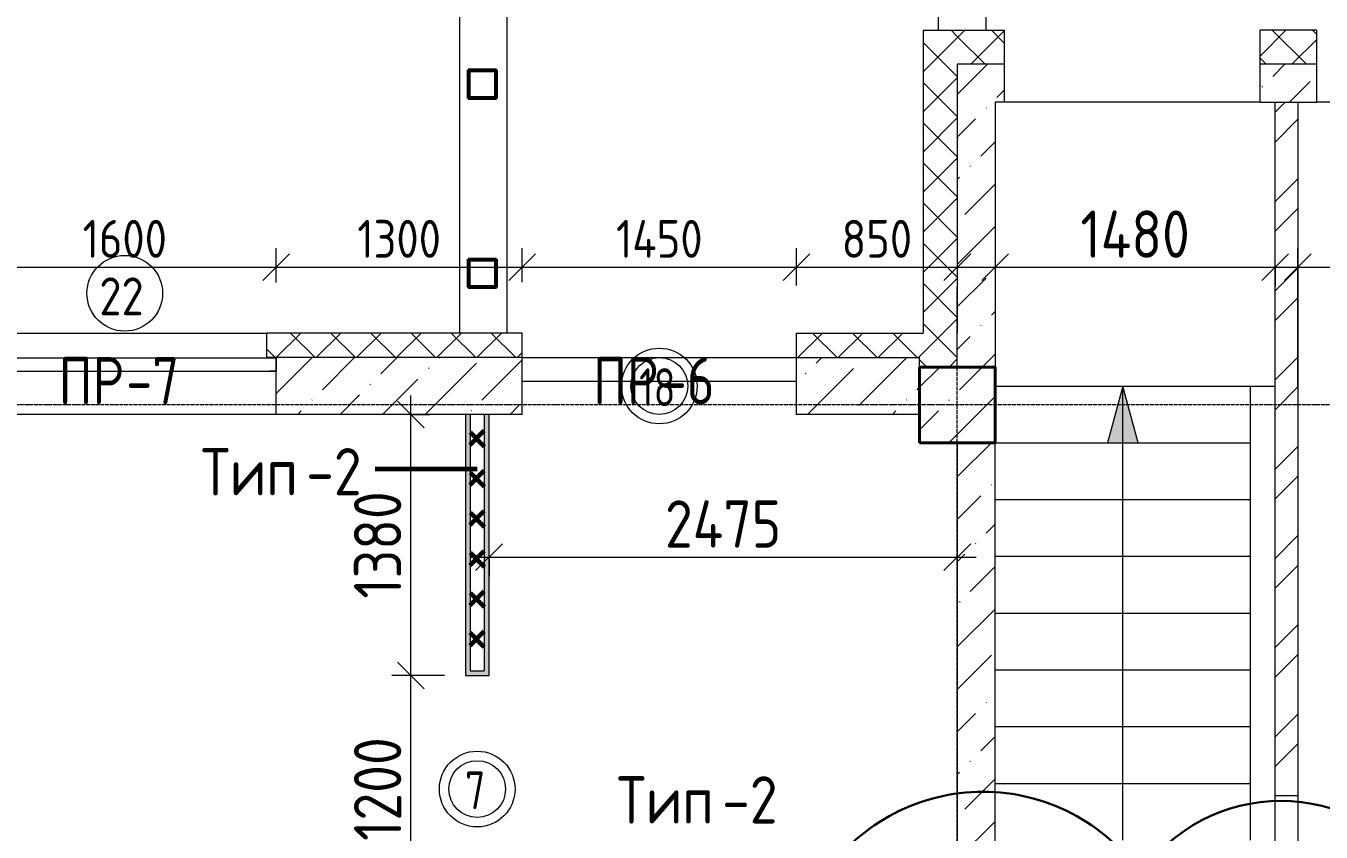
# Model space of a CAD drawing. Header units: millimetres. Extents: x -60946 to 138510, y -262288 to 24501.
# Drawn here: x 5161 to 12007, y -41717 to -37457 of the extents above; entities that cross this region are included whole.
import ezdxf

# ---------------------------------------------------------------- set-up
doc = ezdxf.new("R2010")
doc.units = ezdxf.units.MM
doc.linetypes.add('ADSK_Линия сетки', pattern=[25, 20, -2.5, 0, -2.5])
for name, color, linetype, lineweight in [('2)Тип-2', 3, 'Continuous', 60), ('_ Окна', 7, 'Continuous', 18), ('Лестницы', 7, 'Continuous', 9), ('Марки', 7, 'Continuous', 20), ('Марки дверей', 7, 'Continuous', 20), ('Марки окон', 7, 'Continuous', 20), ('Несущие колонны', 7, 'Continuous', 18), ('Окна', 7, 'Continuous', 9), ('Оси', 7, 'Continuous', 9), ('Перекрытие', 7, 'Continuous', 18), ('Размеры', 7, 'Continuous', 9), ('Стены внутренние', 7, 'Continuous', 18), ('Стены наружные', 7, 'Continuous', 18), ('Стены несущие', 7, 'Continuous', 30), ('Стены отделка', 7, 'Continuous', 30), ('Стены штриховка', 7, 'Continuous', 9), ('Стрелки вверх', 7, 'Continuous', 18)]:
    doc.layers.add(name, color=color, linetype=linetype, lineweight=lineweight)
doc.layers.add('2)Тип-4', color=7, linetype='Continuous', lineweight=30, true_color=0x0080c0)
doc.styles.add('GOST Common_2', font='', dxfattribs={"width": 0.9, "height": 250})
doc.styles.add('GOST Common_3', font='', dxfattribs={"width": 0.9, "height": 200})
doc.styles.add('GOST Common_5', font='', dxfattribs={"width": 0.85, "height": 250})
doc.styles.add('GOST Common_B', font='', dxfattribs={"width": 0.8, "height": 200})
doc.styles.get('GOST Common_2').set_extended_font_data('GOST Common')
doc.styles.get('GOST Common_3').set_extended_font_data('GOST Common')
doc.styles.get('GOST Common_5').set_extended_font_data('GOST Common')
doc.styles.get('GOST Common_B').set_extended_font_data('GOST Common', bold=True)
doc.dimstyles.new('ADSK_Основной_2_0', dxfattribs={"dimscale": 304.8, "dimtxt": 201.142999, "dimasz": 0.463911, "dimexe": 0.328084, "dimexo": 0.328084, "dimgap": 0.164042, "dimtad": 1, "dimdec": 3, "dimrnd": 0.001, "dimdsep": 46, "dimtxsty": 'GOST Common_3', "dimblk1": 'OBLIQUE', "dimblk2": 'OBLIQUE', "dimsah": 1, "dimcen": 0.09, "dimdle": 0.328084, "dimazin": 2, "dimtfac": 1, "dimtdec": 4, "dimtix": 1, "dimtmove": 0, "dimatfit": 3, "dimfxl": 1, "dimtvp": 1, "dimtolj": 1, "dimtzin": 0, "dimlwd": 20, "dimlwe": 20, "dimarcsym": 2})
doc.dimstyles.new('ADSK_Основной_2_0_3', dxfattribs={"dimscale": 304.8, "dimtxt": 201.142999, "dimasz": 0.463911, "dimexe": 0.328084, "dimexo": 0.328084, "dimgap": 0.164042, "dimtad": 1, "dimdec": 3, "dimrnd": 0.001, "dimdsep": 46, "dimtxsty": 'GOST Common_2', "dimblk1": 'OBLIQUE', "dimblk2": 'OBLIQUE', "dimsah": 1, "dimcen": 0.09, "dimdle": 0.328084, "dimazin": 2, "dimtfac": 1, "dimtdec": 4, "dimtix": 1, "dimtmove": 0, "dimatfit": 3, "dimfxl": 1, "dimtvp": 1, "dimtolj": 1, "dimtzin": 0, "dimlwd": 20, "dimlwe": 20, "dimarcsym": 2})
pattern_1 = [(45, (1283.93, -48864.63), (84.1895, 308.696), [396.875, -79.375, 3.353, -76.022])]
pattern_2 = [(45, (1283.93, -48864.63), (-106.066, 106.066), []), (135, (1283.93, -48864.63), (-106.066, -106.066), [])]

# ---------------------------------------------------------------- blocks, each defined once
blk = doc.blocks.new('ADSK_КолоннаЖБ_Прямоугольная - 400x400 мм-1807143-Кладочный план 1-го этажа')
at = {"layer": 'Несущие колонны', "lineweight": 40}
for p, q in [((-200, 200), (200, 200)), ((-200, -200), (-200, 200)), ((200, 200), (200, -200)), ((200, -200), (-200, -200))]:
    blk.add_line(p, q, dxfattribs=at)
blk = doc.blocks.new('ОКНО L03 _2СТ_RS - ОК-1_1600х2000h_противоударное-3556409-Кладочный план 1-го этажа')
at = {"layer": '_ Окна'}
for p, q in [((-838.1, 149), (761.9, 149)), ((-838.1, 149), (-838.1, 79)), ((-838.1, 149), (-833.1, 149)), ((761.9, 149), (756.9, 149)), ((761.9, 149), (761.9, 79)), ((-838.1, 79), (761.9, 79)), ((-838.1, 79), (-803.1, 79)), ((761.9, 79), (726.9, 79))]:
    blk.add_line(p, q, dxfattribs=at)
blk = doc.blocks.new('Труба квадратного сечения _ТУ 36-2287-80_-Колонна - труба160x5-3371741-Кладочный план 1-го этажа')
at = {"layer": 'Несущие колонны', "lineweight": 40}
for p, q in [((80, 80), (-70, 80)), ((-70, 80), (-70, -70)), ((-65, -65), (-65, 75)), ((-65, 75), (75, 75)), ((75, 75), (75, -65)), ((80, -70), (80, 80)), ((75, -65), (-65, -65)), ((-70, -70), (80, -70))]:
    blk.add_line(p, q, dxfattribs=at)
blk = doc.blocks.new('Труба квадратного сечения _ТУ 36-2287-80_-Колонна - труба160x5-3371742-Кладочный план 1-го этажа')
at = {"layer": 'Несущие колонны', "lineweight": 40}
for p, q in [((80, 80), (-70, 80)), ((-70, 80), (-70, -70)), ((-65, -65), (-65, 75)), ((-65, 75), (75, 75)), ((75, 75), (75, -65)), ((80, -70), (80, 80)), ((75, -65), (-65, -65)), ((-70, -70), (80, -70))]:
    blk.add_line(p, q, dxfattribs=at)
blk = doc.blocks.new('_Oblique')
at = {"color": 0, "linetype": 'ByBlock', "lineweight": -2}
blk.add_line((-0.5, -0.5), (0.5, 0.5), dxfattribs=at)
blk = doc.blocks.new('*D4185')
at = {"layer": 'Defpoints', "color": 0, "transparency": 16777216}
for p in [(6483.9, -38732.1), (4883.9, -38912.1), (6483.9, -38912.1)]:
    blk.add_point(p, dxfattribs=at)
at = {"layer": 'Размеры', "color": 0, "lineweight": 20, "transparency": 16777216}
for p, q in [((4883.9, -38812.1), (4883.9, -38632.1)), ((6483.9, -38812.1), (6483.9, -38632.1)), ((4783.9, -38732.1), (6583.9, -38732.1))]:
    blk.add_line(p, q, dxfattribs=at)
at = {"layer": 'Размеры', "color": 0, "lineweight": 20, "transparency": 16777216, "xscale": 141.4, "yscale": 141.4, "zscale": 141.4, "rotation": 180}
blk.add_blockref('_Oblique', (4883.9, -38732.1), dxfattribs=at)
at = {"layer": 'Размеры', "color": 0, "lineweight": 20, "transparency": 16777216, "xscale": 141.4, "yscale": 141.4, "zscale": 141.4}
blk.add_blockref('_Oblique', (6483.9, -38732.1), dxfattribs=at)
at = {"layer": 'Размеры', "color": 0, "lineweight": 9, "transparency": 16777216, "insert": (5683.9, -38582.1), "char_height": 200, "width": 560.473, "attachment_point": 5, "style": 'GOST Common_3'}
blk.add_mtext('\\A1;1600', dxfattribs=at)
blk = doc.blocks.new('*D4186')
at = {"layer": 'Defpoints', "color": 0, "transparency": 16777216}
for p in [(7783.9, -38732.1), (6483.9, -38912.1), (7783.9, -38911.1)]:
    blk.add_point(p, dxfattribs=at)
at = {"layer": 'Размеры', "color": 0, "lineweight": 20, "transparency": 16777216}
for p, q in [((6483.9, -38812.1), (6483.9, -38632.1)), ((7783.9, -38811.1), (7783.9, -38632.1)), ((6383.9, -38732.1), (7883.9, -38732.1))]:
    blk.add_line(p, q, dxfattribs=at)
at = {"layer": 'Размеры', "color": 0, "lineweight": 20, "transparency": 16777216, "xscale": 141.4, "yscale": 141.4, "zscale": 141.4, "rotation": 180}
blk.add_blockref('_Oblique', (6483.9, -38732.1), dxfattribs=at)
at = {"layer": 'Размеры', "color": 0, "lineweight": 20, "transparency": 16777216, "xscale": 141.4, "yscale": 141.4, "zscale": 141.4}
blk.add_blockref('_Oblique', (7783.9, -38732.1), dxfattribs=at)
at = {"layer": 'Размеры', "color": 0, "lineweight": 9, "transparency": 16777216, "insert": (7133.9, -38582.1), "char_height": 200, "width": 560.473, "attachment_point": 5, "style": 'GOST Common_3'}
blk.add_mtext('\\A1;1300', dxfattribs=at)
blk = doc.blocks.new('*D4187')
at = {"layer": 'Defpoints', "color": 0, "transparency": 16777216}
for p in [(9233.9, -38732.1), (7783.9, -38911.1), (9233.9, -38929)]:
    blk.add_point(p, dxfattribs=at)
at = {"layer": 'Размеры', "color": 0, "lineweight": 20, "transparency": 16777216}
for p, q in [((7783.9, -38811.1), (7783.9, -38632.1)), ((9233.9, -38829), (9233.9, -38632.1)), ((7683.9, -38732.1), (9333.9, -38732.1))]:
    blk.add_line(p, q, dxfattribs=at)
at = {"layer": 'Размеры', "color": 0, "lineweight": 20, "transparency": 16777216, "xscale": 141.4, "yscale": 141.4, "zscale": 141.4, "rotation": 180}
blk.add_blockref('_Oblique', (7783.9, -38732.1), dxfattribs=at)
at = {"layer": 'Размеры', "color": 0, "lineweight": 20, "transparency": 16777216, "xscale": 141.4, "yscale": 141.4, "zscale": 141.4}
blk.add_blockref('_Oblique', (9233.9, -38732.1), dxfattribs=at)
at = {"layer": 'Размеры', "color": 0, "lineweight": 9, "transparency": 16777216, "insert": (8508.9, -38582.1), "char_height": 200, "width": 580.928, "attachment_point": 5, "style": 'GOST Common_3'}
blk.add_mtext('\\A1;1450', dxfattribs=at)
blk = doc.blocks.new('*D4188')
at = {"layer": 'Defpoints', "color": 0, "transparency": 16777216}
for p in [(10083.9, -38632.1), (10083.9, -38732.1), (9233.9, -38929)]:
    blk.add_point(p, dxfattribs=at)
at = {"layer": 'Размеры', "color": 0, "lineweight": 20, "transparency": 16777216}
for p, q in [((9233.9, -38829), (9233.9, -38632.1)), ((9133.9, -38732.1), (10183.9, -38732.1)), ((10083.9, -38732.1), (10083.9, -38832.1))]:
    blk.add_line(p, q, dxfattribs=at)
at = {"layer": 'Размеры', "color": 0, "lineweight": 20, "transparency": 16777216, "xscale": 141.4, "yscale": 141.4, "zscale": 141.4, "rotation": 180}
blk.add_blockref('_Oblique', (9233.9, -38732.1), dxfattribs=at)
at = {"layer": 'Размеры', "color": 0, "lineweight": 20, "transparency": 16777216, "xscale": 141.4, "yscale": 141.4, "zscale": 141.4}
blk.add_blockref('_Oblique', (10083.9, -38732.1), dxfattribs=at)
at = {"layer": 'Размеры', "color": 0, "lineweight": 9, "transparency": 16777216, "insert": (9658.9, -38582.1), "char_height": 200, "width": 454.106, "attachment_point": 5, "style": 'GOST Common_3'}
blk.add_mtext('\\A1;850', dxfattribs=at)
blk = doc.blocks.new('М_двери1 - Марка экземпляра 2-3719212-Кладочный план 1-го этажа')
at = {"layer": 'Марки дверей'}
for radius in [2, 1.5]:
    blk.add_circle((0, 0), radius, dxfattribs=at)
blk = doc.blocks.new('*D3763')
at = {"layer": 'Defpoints', "color": 0, "transparency": 16777216}
for p in [(13683.9, -38632.1), (13683.9, -38732.1), (11883.9, -39459.7)]:
    blk.add_point(p, dxfattribs=at)
at = {"layer": 'Размеры', "color": 0, "lineweight": 20, "transparency": 16777216}
for p, q in [((11883.9, -39359.7), (11883.9, -38632.1)), ((11783.9, -38732.1), (13783.9, -38732.1)), ((13683.9, -38732.1), (13683.9, -38832.1))]:
    blk.add_line(p, q, dxfattribs=at)
at = {"layer": 'Размеры', "color": 0, "lineweight": 20, "transparency": 16777216, "xscale": 141.4, "yscale": 141.4, "zscale": 141.4, "rotation": 180}
blk.add_blockref('_Oblique', (11883.9, -38732.1), dxfattribs=at)
at = {"layer": 'Размеры', "color": 0, "lineweight": 20, "transparency": 16777216, "xscale": 141.4, "yscale": 141.4, "zscale": 141.4}
blk.add_blockref('_Oblique', (13683.9, -38732.1), dxfattribs=at)
at = {"layer": 'Размеры', "color": 0, "lineweight": 9, "transparency": 16777216, "insert": (12783.9, -38557.1), "char_height": 250, "width": 560.473, "attachment_point": 5, "style": 'GOST Common_2'}
blk.add_mtext('\\A1;1800', dxfattribs=at)
blk = doc.blocks.new('*D3764')
at = {"layer": 'Defpoints', "color": 0, "transparency": 16777216}
for p in [(10283.9, -38632.1), (11763.9, -38632.1), (11763.9, -38732.1)]:
    blk.add_point(p, dxfattribs=at)
at = {"layer": 'Размеры', "color": 0, "lineweight": 20, "transparency": 16777216}
for p, q in [((10183.9, -38732.1), (11863.9, -38732.1)), ((10283.9, -38732.1), (10283.9, -38832.1)), ((11763.9, -38732.1), (11763.9, -38832.1))]:
    blk.add_line(p, q, dxfattribs=at)
at = {"layer": 'Размеры', "color": 0, "lineweight": 20, "transparency": 16777216, "xscale": 141.4, "yscale": 141.4, "zscale": 141.4, "rotation": 180}
blk.add_blockref('_Oblique', (10283.9, -38732.1), dxfattribs=at)
at = {"layer": 'Размеры', "color": 0, "lineweight": 20, "transparency": 16777216, "xscale": 141.4, "yscale": 141.4, "zscale": 141.4}
blk.add_blockref('_Oblique', (11763.9, -38732.1), dxfattribs=at)
at = {"layer": 'Размеры', "color": 0, "lineweight": 9, "transparency": 16777216, "insert": (11023.9, -38557.1), "char_height": 250, "width": 580.928, "attachment_point": 5, "style": 'GOST Common_2'}
blk.add_mtext('\\A1;1480', dxfattribs=at)
blk = doc.blocks.new('*D3769')
at = {"layer": 'Defpoints', "color": 0, "transparency": 16777216}
for p in [(7195.3, -40889.7), (7473.9, -40889.7), (7473.9, -42089.7)]:
    blk.add_point(p, dxfattribs=at)
at = {"layer": 'Размеры', "color": 0, "lineweight": 20, "transparency": 16777216}
for p, q in [((7195.3, -42189.7), (7195.3, -40789.7)), ((7373.9, -40889.7), (7095.3, -40889.7)), ((7373.9, -42089.7), (7095.3, -42089.7))]:
    blk.add_line(p, q, dxfattribs=at)
at = {"layer": 'Размеры', "color": 0, "lineweight": 20, "transparency": 16777216, "xscale": 141.4, "yscale": 141.4, "zscale": 141.4}
for p, rotation in [((7195.3, -40889.7), 90), ((7195.3, -42089.7), 270)]:
    blk.add_blockref('_Oblique', p, dxfattribs=dict(at, rotation=rotation))
at = {"layer": 'Размеры', "color": 0, "lineweight": 9, "transparency": 16777216, "insert": (7020.3, -41489.7), "char_height": 250, "width": 560.473, "attachment_point": 5, "rotation": 90, "style": 'GOST Common_2'}
blk.add_mtext('\\A1;1200', dxfattribs=at)
blk = doc.blocks.new('*D3770')
at = {"layer": 'Defpoints', "color": 0, "transparency": 16777216}
for p in [(7095.4, -39509.7), (7195.3, -39509.7), (7473.9, -40889.7)]:
    blk.add_point(p, dxfattribs=at)
at = {"layer": 'Размеры', "color": 0, "lineweight": 20, "transparency": 16777216}
for p, q in [((7195.3, -40989.7), (7195.3, -39409.7)), ((7195.4, -39509.7), (7295.3, -39509.7)), ((7373.9, -40889.7), (7095.3, -40889.7))]:
    blk.add_line(p, q, dxfattribs=at)
at = {"layer": 'Размеры', "color": 0, "lineweight": 20, "transparency": 16777216, "xscale": 141.4, "yscale": 141.4, "zscale": 141.4}
for p, rotation in [((7195.3, -39509.7), 90), ((7195.3, -40889.7), 270)]:
    blk.add_blockref('_Oblique', p, dxfattribs=dict(at, rotation=rotation))
at = {"layer": 'Размеры', "color": 0, "lineweight": 9, "transparency": 16777216, "insert": (7020.3, -40199.7), "char_height": 250, "width": 560.473, "attachment_point": 5, "rotation": 90, "style": 'GOST Common_2'}
blk.add_mtext('\\A1;1380', dxfattribs=at)
blk = doc.blocks.new('*D3771')
at = {"layer": 'Defpoints', "color": 0, "transparency": 16777216}
for p in [(7608.9, -40163.9), (10083.9, -40163.9), (10083.9, -40263.9)]:
    blk.add_point(p, dxfattribs=at)
at = {"layer": 'Размеры', "color": 0, "lineweight": 20, "transparency": 16777216}
for p, q in [((7508.9, -40263.9), (10183.9, -40263.9)), ((7608.9, -40263.9), (7608.9, -40363.9)), ((10083.9, -40263.9), (10083.9, -40363.9))]:
    blk.add_line(p, q, dxfattribs=at)
at = {"layer": 'Размеры', "color": 0, "lineweight": 20, "transparency": 16777216, "xscale": 141.4, "yscale": 141.4, "zscale": 141.4, "rotation": 180}
blk.add_blockref('_Oblique', (7608.9, -40263.9), dxfattribs=at)
at = {"layer": 'Размеры', "color": 0, "lineweight": 20, "transparency": 16777216, "xscale": 141.4, "yscale": 141.4, "zscale": 141.4}
blk.add_blockref('_Oblique', (10083.9, -40263.9), dxfattribs=at)
at = {"layer": 'Размеры', "color": 0, "lineweight": 9, "transparency": 16777216, "insert": (8846.4, -40088.9), "char_height": 250, "width": 625.93, "attachment_point": 5, "style": 'GOST Common_2'}
blk.add_mtext('\\A1;2475', dxfattribs=at)
blk = doc.blocks.new('М_окна1 - Маркировка типоразмера-1510237-Кладочный план 1-го этажа')
at = {"layer": 'Марки окон'}
blk.add_circle((0, 0), 2, dxfattribs=at)

msp = doc.modelspace()

# ---------------------------------------------------------------- hatches: boundary and pattern name
at = {"layer": '2)Тип-2'}
h = msp.add_hatch(color=256, dxfattribs=at)
h.paths.add_polyline_path([(7483.9343, -45209.6624), (7508.9343, -45209.6624), (7508.9343, -43984.6624), (7483.9343, -43984.6624), (7483.9343, -45184.6624)])
h.paths.add_polyline_path([(7508.9343, -42734.6624), (7508.9343, -42114.6624), (7608.9343, -42114.6624), (7608.9343, -42089.6624), (7483.9343, -42089.6624), (7483.9343, -42734.6624)])
h.paths.add_polyline_path([(7483.9343, -40889.6624), (7608.9343, -40889.6624), (7608.9343, -40864.6624), (7508.9343, -40864.6624), (7508.9343, -39509.6624), (7483.9343, -39509.6624)])
h = msp.add_hatch(color=256, dxfattribs=at)
h.paths.add_polyline_path([(7608.9343, -45259.6624), (7608.9343, -45159.6624), (7583.9343, -45159.6624), (7583.9343, -45259.6624)])
h.paths.add_polyline_path([(7583.9343, -45109.6624), (7608.9343, -45109.6624), (7608.9343, -43959.6624), (7483.9343, -43959.6624), (7483.9343, -43984.6624), (7583.9343, -43984.6624), (7583.9343, -44837.9461)])
h.paths.add_polyline_path([(7483.9343, -42759.6624), (7608.9343, -42759.6624), (7608.9343, -42559.6624), (7583.9343, -42559.6624), (7583.9343, -42734.6624), (7483.9343, -42734.6624)])
h.paths.add_polyline_path([(7608.9343, -42484.6624), (7608.9343, -42114.6624), (7583.9343, -42114.6624), (7583.9343, -42484.6624)])
h.paths.add_polyline_path([(7608.9343, -40864.6624), (7608.9343, -39509.6624), (7583.9343, -39509.6624), (7583.9343, -40864.6624)])
h = msp.add_hatch(dxfattribs=at)
h.set_pattern_fill('FP_4', color=256, style=0, pattern_type=2)
h.set_pattern_definition(pattern_2)
h.paths.add_polyline_path([(7508.9343, -45259.6624), (7583.9343, -45259.6624), (7583.9343, -43984.6624), (7508.9343, -43984.6624), (7508.9343, -45209.6624)])
h.paths.add_polyline_path([(7583.9343, -42734.6624), (7583.9343, -42114.6624), (7508.9343, -42114.6624), (7508.9343, -42734.6624)])
h.paths.add_polyline_path([(7583.9343, -40864.6624), (7583.9343, -39509.6624), (7508.9343, -39509.6624), (7508.9343, -40864.6624)])
at = {"layer": 'Несущие колонны', "lineweight": 9}
h = msp.add_hatch(dxfattribs=at)
h.set_pattern_fill('FP_3', color=256, style=0, pattern_type=2)
h.set_pattern_definition([(45, (1283.93, -48864.63), (-224.5064, 224.5064), []), (45, (1508.44, -48864.63), (-224.5064, 224.5064), [396.875, -79.375, 3.353, -76.022])])
h.paths.add_polyline_path([(10283.9343, -39659.6624), (10283.9343, -39259.6624), (9883.9343, -39259.6624), (9883.9343, -39659.6624), (10083.9343, -39659.6624)])
at = {"layer": 'Стены внутренние', "lineweight": 9}
h = msp.add_hatch(dxfattribs=at)
h.set_pattern_fill('FP_5', color=256, style=0, pattern_type=2)
h.set_pattern_definition([(45, (1283.93, -48864.63), (-235.732, 235.732), []), (45, (1441.1, -48864.63), (-235.732, 235.732), [])])
h.paths.add_polyline_path([(11763.9343, -41524.2522), (11883.9343, -41524.2522), (11883.9343, -37859.6624), (11763.9343, -37859.6624), (11763.9343, -40973.4427)])
h = msp.add_hatch(dxfattribs=at)
h.set_pattern_fill('FP_1', color=256, style=0, pattern_type=2)
h.set_pattern_definition(pattern_1)
h.paths.add_polyline_path([(6483.9343, -39509.6624), (7783.9343, -39509.6624), (7783.9343, -39209.6624), (6483.9343, -39210.6624)])
h.paths.add_polyline_path([(9233.9343, -39509.6624), (9883.9343, -39509.6624), (9883.9343, -39209.6624), (9233.9343, -39209.6624)])
h.paths.add_polyline_path([(1683.9343, -39509.6624), (1683.9343, -39210.6624), (483.9343, -39210.6624), (483.9343, -39509.6624)])
h.paths.add_polyline_path([(-716.0657, -39509.6624), (-716.0657, -39210.6624), (-1666.0657, -39209.6624), (-1666.0657, -39509.6624), (-1250.418, -39509.6624)])
h.paths.add_polyline_path([(4883.9343, -39509.6624), (4883.9343, -39210.6624), (4283.9343, -39209.6624), (4283.9343, -39509.6624)])
h.paths.add_polyline_path([(3783.9343, -39509.6624), (3883.9343, -39509.6624), (3883.9343, -39209.6624), (3283.9343, -39210.6624), (3283.9343, -39509.6624), (3758.9343, -39509.6624)])
at = {"layer": 'Стены наружные', "lineweight": 9}
h = msp.add_hatch(dxfattribs=at)
h.set_pattern_fill('FP_4', color=256, style=0, pattern_type=2)
h.set_pattern_definition(pattern_2)
h.paths.add_polyline_path([(9903.9343, -39079.6624), (10083.9343, -39079.6624), (10083.9343, -37479.6624), (9903.9343, -37479.6624), (9903.9343, -38397.1072)])
h = msp.add_hatch(dxfattribs=at)
h.set_pattern_fill('FP_4', color=256, style=0, pattern_type=2)
h.set_pattern_definition(pattern_2)
h.paths.add_polyline_path([(10333.9343, -37659.6624), (10333.9343, -37479.6624), (10083.9343, -37479.6624), (10083.9343, -37659.6624)])
h.paths.add_polyline_path([(14063.9343, -37659.6624), (14063.9343, -37479.6624), (13533.9343, -37479.6624), (13533.9343, -37659.6624), (13883.9343, -37659.6624)])
h.paths.add_polyline_path([(11683.9343, -37659.6624), (11983.9343, -37659.6624), (11983.9343, -37479.6624), (11683.9343, -37479.6624)])
h = msp.add_hatch(dxfattribs=at)
h.set_pattern_fill('FP_1', color=256, style=0, pattern_type=2)
h.set_pattern_definition(pattern_1)
h.paths.add_polyline_path([(13533.9343, -37859.6624), (13883.9343, -37859.6624), (13883.9343, -37659.6624), (13533.9343, -37659.6624)])
h.paths.add_polyline_path([(11763.9343, -37859.6624), (11983.9343, -37859.6624), (11983.9343, -37659.6624), (11683.9343, -37659.6624), (11683.9343, -37859.6624)])
h.paths.add_polyline_path([(10283.9343, -37859.6624), (10333.9343, -37859.6624), (10333.9343, -37659.6624), (10083.9343, -37659.6624), (10083.9343, -37859.6624)])
h = msp.add_hatch(dxfattribs=at)
h.set_pattern_fill('FP_1', color=256, style=0, pattern_type=2)
h.set_pattern_definition(pattern_1)
h.paths.add_polyline_path([(10283.9343, -46259.6624), (10283.9343, -45659.6624), (10083.9343, -45659.6624), (10083.9343, -46259.6624)])
h.paths.add_polyline_path([(10283.9343, -45259.6624), (10283.9343, -39659.6624), (10083.9343, -39659.6624), (10083.9343, -45259.6624)])
h.paths.add_polyline_path([(10283.9343, -39259.6624), (10283.9343, -37859.6624), (10083.9343, -37859.6624), (10083.9343, -39259.6624)])
h = msp.add_hatch(dxfattribs=at)
h.set_pattern_fill('FP_4', color=256, style=0, pattern_type=2)
h.set_pattern_definition(pattern_2)
h.paths.add_polyline_path([(9883.9343, -39209.6624), (9883.9343, -39079.6624), (9233.9343, -39079.6624), (9233.9343, -39209.6624)])
h.paths.add_polyline_path([(7783.9343, -39209.6624), (7783.9343, -39079.6624), (6433.9343, -39079.6624), (6433.9343, -39209.6624)])
h.paths.add_polyline_path([(-666.0657, -39209.6624), (-666.0657, -39079.6624), (-1666.0657, -39079.6624), (-1666.0657, -39209.6624), (-1250.418, -39209.6624)])
h.paths.add_polyline_path([(3883.9343, -39209.6624), (4933.9343, -39209.6624), (4933.9343, -39079.6624), (3233.9343, -39079.6624), (3233.9343, -39209.6624)])
h.paths.add_polyline_path([(1733.9343, -39209.6624), (1733.9343, -39079.6624), (433.9343, -39079.6624), (433.9343, -39209.6624)])
h = msp.add_hatch(dxfattribs=at)
h.set_pattern_fill('FP_4', color=256, style=0, pattern_type=2)
h.set_pattern_definition(pattern_2)
h.paths.add_polyline_path([(10083.9343, -39259.6624), (10083.9343, -39079.6624), (9883.9343, -39079.6624), (9883.9343, -39259.6624)])
at = {"layer": 'Стрелки вверх'}
msp.add_hatch(color=256, dxfattribs=at).paths.add_polyline_path([(11039.3191, -39659.6624), (10958.9343, -39359.6624), (10878.5496, -39659.6624)])

# ---------------------------------------------------------------- linework, layer by layer
at = {"layer": '2)Тип-2'}
msp.add_line((7546.4343, -39798.489), (7007.0917, -39798.489), dxfattribs=at)
at = {"layer": '2)Тип-4', "color": 5}
msp.add_lwpolyline([(8438.3154, -45687.9692, -0.52056705), (8438.3154, -44106.3456, -0.52056705), (8438.3154, -43129.8993, -0.52056705), (8438.3154, -42218.7129, -0.52056705), (9386.3677, -41937.7464, -0.52056705), (11053.0512, -41937.7464, -0.52056705), (12534.539, -41937.7464, -0.52056705), (12592.8047, -42816.0689, -0.52056705), (12592.8047, -43955.0712, -0.52056705), (12592.8047, -45644.2136, -0.52056705), (11303.9466, -45687.9692, -0.52056705), (9740.4967, -45687.9692, -0.52056705)], format="xyb", close=True, dxfattribs=at)
at = {"layer": 'Лестницы'}
for p, q in [((11683.9343, -37859.6624), (10333.9343, -37859.6624)), ((10283.9343, -39359.6624), (11633.9343, -39359.6624)), ((10283.9343, -39359.6624), (11633.9343, -39359.6624)), ((11633.9343, -39359.6624), (11763.9343, -39359.6624)), ((11633.9343, -39659.6624), (11633.9343, -39359.6624)), ((10283.9343, -39659.6624), (11633.9343, -39659.6624)), ((10283.9343, -39659.6624), (11633.9343, -39659.6624)), ((11633.9343, -39959.6624), (11633.9343, -39659.6624)), ((10283.9343, -39959.6624), (11633.9343, -39959.6624)), ((10283.9343, -39959.6624), (11633.9343, -39959.6624)), ((11633.9343, -40259.6624), (11633.9343, -39959.6624)), ((10283.9343, -40259.6624), (11633.9343, -40259.6624)), ((10283.9343, -40259.6624), (11633.9343, -40259.6624)), ((11633.9343, -40559.6624), (11633.9343, -40259.6624)), ((10283.9343, -40559.6624), (11633.9343, -40559.6624)), ((10283.9343, -40559.6624), (11633.9343, -40559.6624)), ((11633.9343, -40859.6624), (11633.9343, -40559.6624)), ((10283.9343, -40859.6624), (11633.9343, -40859.6624)), ((10283.9343, -40859.6624), (11633.9343, -40859.6624)), ((11633.9343, -41159.6624), (11633.9343, -40859.6624)), ((10283.9343, -41159.6624), (11633.9343, -41159.6624)), ((10283.9343, -41159.6624), (11633.9343, -41159.6624)), ((11633.9343, -41459.6624), (11633.9343, -41159.6624)), ((10283.9343, -41459.6624), (11633.9343, -41459.6624)), ((10283.9343, -41459.6624), (11633.9343, -41459.6624)), ((11633.9343, -41759.6624), (11633.9343, -41459.6624))]:
    msp.add_line(p, q, dxfattribs=at)
at = {"layer": 'Несущие колонны', "lineweight": 9}
for p, q in [((10083.9343, -39259.6624), (9883.9343, -39259.6624)), ((9883.9343, -39659.6624), (9883.9343, -39259.6624)), ((10283.9343, -39259.6624), (10083.9343, -39259.6624)), ((10283.9343, -39259.6624), (10283.9343, -39659.6624)), ((10083.9343, -39659.6624), (9883.9343, -39659.6624)), ((10283.9343, -39659.6624), (10083.9343, -39659.6624))]:
    msp.add_line(p, q, dxfattribs=at)
at = {"layer": 'Оси', "linetype": 'ADSK_Линия сетки', "lineweight": 5}
for p, q in [((10083.9343, -59838.5137), (10083.9343, -38837.1863)), ((63681.4538, -39459.6624), (-23956.1623, -39459.6624))]:
    msp.add_line(p, q, dxfattribs=at)
at = {"layer": 'Перекрытие'}
for p, q in [((13533.9343, -37859.6624), (11983.9343, -37859.6624)), ((7783.9343, -39209.6624), (9233.9343, -39209.6624)), ((9233.9343, -39335.0253), (7783.9343, -39335.0253))]:
    msp.add_line(p, q, dxfattribs=at)
at = {"layer": 'Стены внутренние', "lineweight": 5}
for p, q in [((6483.9343, -39509.6624), (4883.9343, -39509.6624)), ((11763.9343, -42142.5732), (11763.9343, -41524.2522)), ((11883.9343, -41524.2522), (11883.9343, -42086.6163))]:
    msp.add_line(p, q, dxfattribs=at)
at = {"layer": 'Стены наружные', "lineweight": 9}
for p, q in [((9983.9343, -37479.6624), (9983.9343, -35779.6624)), ((10233.9343, -35779.6624), (10233.9343, -37479.6624)), ((7453.9343, -39079.6624), (7453.9343, -37329.6624)), ((7703.9343, -37329.6624), (7703.9343, -39079.6624)), ((4933.9343, -39079.6624), (6433.9343, -39079.6624))]:
    msp.add_line(p, q, dxfattribs=at)
at = {"layer": 'Стены несущие', "lineweight": 9}
for p, q in [((10083.9343, -37659.6624), (10083.9343, -39079.6624)), ((10333.9343, -37859.6624), (10333.9343, -37659.6624)), ((11683.9343, -37859.6624), (11683.9343, -37659.6624)), ((11983.9343, -37859.6624), (11983.9343, -37659.6624)), ((10333.9343, -37859.6624), (10283.9343, -37859.6624)), ((10283.9343, -37859.6624), (10283.9343, -39259.6624)), ((11683.9343, -37859.6624), (11763.9343, -37859.6624)), ((11763.9343, -41524.2522), (11763.9343, -37859.6624)), ((11883.9343, -37859.6624), (11983.9343, -37859.6624)), ((11883.9343, -37859.6624), (11883.9343, -41524.2522)), ((6433.9343, -39209.6624), (6433.9343, -39210.6624)), ((6433.9343, -39210.6624), (6483.9343, -39210.6624)), ((6483.9343, -39509.6624), (6483.9343, -39210.6624)), ((7783.9343, -39509.6624), (7783.9343, -39209.6624)), ((9233.9343, -39509.6624), (9233.9343, -39209.6624)), ((9883.9343, -39509.6624), (9883.9343, -39259.6624)), ((7483.9343, -39509.6624), (6483.9343, -39509.6624)), ((7483.9343, -39509.6624), (7483.9343, -40889.6624)), ((7783.9343, -39509.6624), (7608.9343, -39509.6624)), ((7608.9343, -40889.6624), (7608.9343, -39509.6624)), ((9883.9343, -39509.6624), (9233.9343, -39509.6624)), ((10083.9343, -39659.6624), (10083.9343, -42459.6624)), ((10283.9343, -45259.6624), (10283.9343, -39659.6624)), ((7483.9343, -40889.6624), (7608.9343, -40889.6624)), ((11763.9343, -41524.2522), (11883.9343, -41524.2522))]:
    msp.add_line(p, q, dxfattribs=at)
at = {"layer": 'Стены отделка', "lineweight": 18}
for p, q in [((9903.9343, -37479.6624), (9903.9343, -39079.6624)), ((9903.9343, -37479.6624), (10333.9343, -37479.6624)), ((10333.9343, -37659.6624), (10333.9343, -37479.6624)), ((11983.9343, -37479.6624), (11683.9343, -37479.6624)), ((11683.9343, -37659.6624), (11683.9343, -37479.6624)), ((11983.9343, -37659.6624), (11983.9343, -37479.6624)), ((7783.9343, -39079.6624), (6433.9343, -39079.6624)), ((6433.9343, -39209.6624), (6433.9343, -39079.6624)), ((7783.9343, -39209.6624), (7783.9343, -39079.6624)), ((9233.9343, -39209.6624), (9233.9343, -39079.6624)), ((9233.9343, -39079.6624), (9903.9343, -39079.6624)), ((9883.9343, -39259.6624), (10083.9343, -39259.6624))]:
    msp.add_line(p, q, dxfattribs=at)
at = {"layer": 'Стены штриховка', "lineweight": 9}
for p, q in [((10333.9343, -37659.6624), (10083.9343, -37659.6624)), ((11983.9343, -37659.6624), (11683.9343, -37659.6624)), ((11763.9343, -37859.6624), (11883.9343, -37859.6624)), ((10083.9343, -39259.6624), (10083.9343, -39079.6624)), ((7783.9343, -39209.6624), (6433.9343, -39209.6624)), ((9233.9343, -39209.6624), (9883.9343, -39209.6624)), ((9883.9343, -39259.6624), (9883.9343, -39209.6624)), ((10083.9343, -39259.6624), (10283.9343, -39259.6624)), ((7608.9343, -39509.6624), (7483.9343, -39509.6624)), ((7508.9343, -39509.6624), (7508.9343, -40864.6624)), ((7583.9343, -39509.6624), (7583.9343, -40864.6624)), ((10283.9343, -39659.6624), (10083.9343, -39659.6624)), ((7508.9343, -40864.6624), (7583.9343, -40864.6624))]:
    msp.add_line(p, q, dxfattribs=at)
at = {"layer": 'Стрелки вверх'}
for p, q in [((10958.9343, -39359.6624), (10878.5496, -39659.6624)), ((10958.9343, -39659.6624), (10958.9343, -39359.6624)), ((11039.3191, -39659.6624), (10958.9343, -39359.6624)), ((10878.5496, -39659.6624), (11039.3191, -39659.6624)), ((10958.9343, -39959.6624), (10958.9343, -39659.6624)), ((10958.9343, -40259.6624), (10958.9343, -39959.6624)), ((10958.9343, -40559.6624), (10958.9343, -40259.6624)), ((10958.9343, -40859.6624), (10958.9343, -40559.6624)), ((10958.9343, -41159.6624), (10958.9343, -40859.6624)), ((10958.9343, -41459.6624), (10958.9343, -41159.6624)), ((10958.9343, -41759.6624), (10958.9343, -41459.6624))]:
    msp.add_line(p, q, dxfattribs=at)

# ---------------------------------------------------------------- block references
at = {"layer": 'Марки дверей', "xscale": 99.99999999999993, "yscale": 99.99999999999993, "zscale": 99.99999999999993}
for p in [(8508.9343, -39359.6624), (7546.4343, -41489.6624)]:
    msp.add_blockref('М_двери1 - Марка экземпляра 2-3719212-Кладочный план 1-го этажа', p, dxfattribs=at)
at = {"layer": 'Марки окон', "xscale": 99.99999999999993, "yscale": 99.99999999999993, "zscale": 99.99999999999993}
msp.add_blockref('М_окна1 - Маркировка типоразмера-1510237-Кладочный план 1-го этажа', (5683.9343, -38869.6624), dxfattribs=at)
at = {"layer": 'Несущие колонны', "rotation": 180}
for name, p in [('Труба квадратного сечения _ТУ 36-2287-80_-Колонна - труба160x5-3371741-Кладочный план 1-го этажа', (7578.9343, -37759.6624)), ('Труба квадратного сечения _ТУ 36-2287-80_-Колонна - труба160x5-3371742-Кладочный план 1-го этажа', (7578.9343, -38759.6624))]:
    msp.add_blockref(name, p, dxfattribs=at)
at = {"layer": 'Несущие колонны', "lineweight": 40, "rotation": 89.9999999999999}
msp.add_blockref('ADSK_КолоннаЖБ_Прямоугольная - 400x400 мм-1807143-Кладочный план 1-го этажа', (10083.9343, -39459.6624), dxfattribs=at)
at = {"layer": 'Окна'}
msp.add_blockref('ОКНО L03 _2СТ_RS - ОК-1_1600х2000h_противоударное-3556409-Кладочный план 1-го этажа', (5722.0343, -39359.6624), dxfattribs=at)

# ---------------------------------------------------------------- texts
at = {"layer": '2)Тип-2', "color": 116, "lineweight": 9, "true_color": 0x008040, "char_height": 250, "attachment_point": 1, "style": 'GOST Common_3'}
for s, insert, width in [('Тип', (6087.0917, -39687.5619), 673.4175), ('-2', (6642.7167, -39687.5619), 432.91125), ('Тип', (8285.4327, -41421.9508), 673.4175), ('-2', (8841.0577, -41421.9508), 432.91125)]:
    msp.add_mtext(s, dxfattribs=dict(at, insert=insert, width=width))
at = {"layer": 'Марки', "lineweight": 9, "char_height": 250, "attachment_point": 1, "style": 'GOST Common_5'}
for s, insert, width in [('ПР', (5334.0035, -39206.6813), 432.91125), ('-7', (5691.191, -39206.6813), 389.620125), ('ПР', (8159.0035, -39206.6813), 432.91125), ('-6', (8516.191, -39206.6813), 389.620125)]:
    msp.add_mtext(s, dxfattribs=dict(at, insert=insert, width=width))
at = {"layer": 'Марки дверей', "lineweight": 5, "char_height": 200, "attachment_point": 1, "style": 'GOST Common_B'}
for s, insert, width in [('18', (8402.4769, -39266.0035), 250.1265), ('\\fGOST Common|b1|i0|c204|p34|;\\W.8;7', (7482.3769, -41396.0035), 147.5105)]:
    msp.add_mtext(s, dxfattribs=dict(at, insert=insert, width=width))
at = {"layer": 'Марки окон', "lineweight": 5, "insert": (5549.3769, -38785.8771), "char_height": 200, "width": 317.46825, "attachment_point": 1, "style": 'GOST Common_2'}
msp.add_mtext('22', dxfattribs=at)

# ---------------------------------------------------------------- dimensions: what is measured, and where the dimension line sits
at = {"layer": 'Размеры', "lineweight": 9}
for base, p1, p2, dimstyle, override, picture, middle in [((11763.9343, -38732.0831), (10283.9343, -38632.0982), (11763.9343, -38632.0982), 'ADSK_Основной_2_0_3', {"dimpost": '<>', "dimfxl": 1480}, '*D3764', (11023.9343, -38557.0831)), ((13683.9343, -38732.0831), (11883.9343, -39459.6624), (13683.9343, -38632.0982), 'ADSK_Основной_2_0_3', {"dimpost": '<>', "dimfxl": 1981.126562}, '*D3763', (12783.9343, -38557.0831)), ((6483.9343, -38732.0831), (4883.9343, -38912.0715), (6483.9343, -38912.0715), 'ADSK_Основной_2_0', {"dimpost": '<>', "dimfxl": 1600}, '*D4185', (5683.9343, -38582.0831)), ((7783.9343, -38732.0831), (6483.9343, -38912.0715), (7783.9343, -38911.0715), 'ADSK_Основной_2_0', {"dimpost": '<>', "dimfxl": 1300.000385}, '*D4186', (7133.9343, -38582.0831)), ((9233.9343, -38732.0831), (7783.9343, -38911.0715), (9233.9343, -38929.02), 'ADSK_Основной_2_0', {"dimpost": '<>', "dimfxl": 1450.111082}, '*D4187', (8508.9343, -38582.0831)), ((10083.9343, -38732.0831), (9233.9343, -38929.02), (10083.9343, -38632.0982), 'ADSK_Основной_2_0', {"dimpost": '<>', "dimfxl": 900.36801}, '*D4188', (9658.9343, -38582.0831)), ((10083.9343, -40263.8719), (7608.9343, -40163.887), (10083.9343, -40163.887), 'ADSK_Основной_2_0_3', {"dimpost": '<>', "dimfxl": 2475}, '*D3771', (8846.4343, -40088.8719))]:
    dim = msp.add_linear_dim(base=base, p1=p1, p2=p2, dimstyle=dimstyle, override=override, dxfattribs=at)
    dim.commit()
    dim.dimension.update_dxf_attribs({"geometry": picture, "text_midpoint": middle})
for base, p1, p2, override, picture, middle in [((7195.3484, -39509.6624), (7473.9343, -40889.6624), (7095.3635, -39509.6624), {"dimpost": '<>', "dimfxl": 1430.98423}, '*D3770', (7020.3484, -40199.6624)), ((7195.3484, -40889.6624), (7473.9343, -42089.6624), (7473.9343, -40889.6624), {"dimpost": '<>', "dimfxl": 1200}, '*D3769', (7020.3484, -41489.6624))]:
    dim = msp.add_linear_dim(base=base, p1=p1, p2=p2, angle=90, dimstyle='ADSK_Основной_2_0_3', override=override, dxfattribs=at)
    dim.commit()
    dim.dimension.update_dxf_attribs({"geometry": picture, "text_midpoint": middle})

doc.saveas('drawing.dxf')
